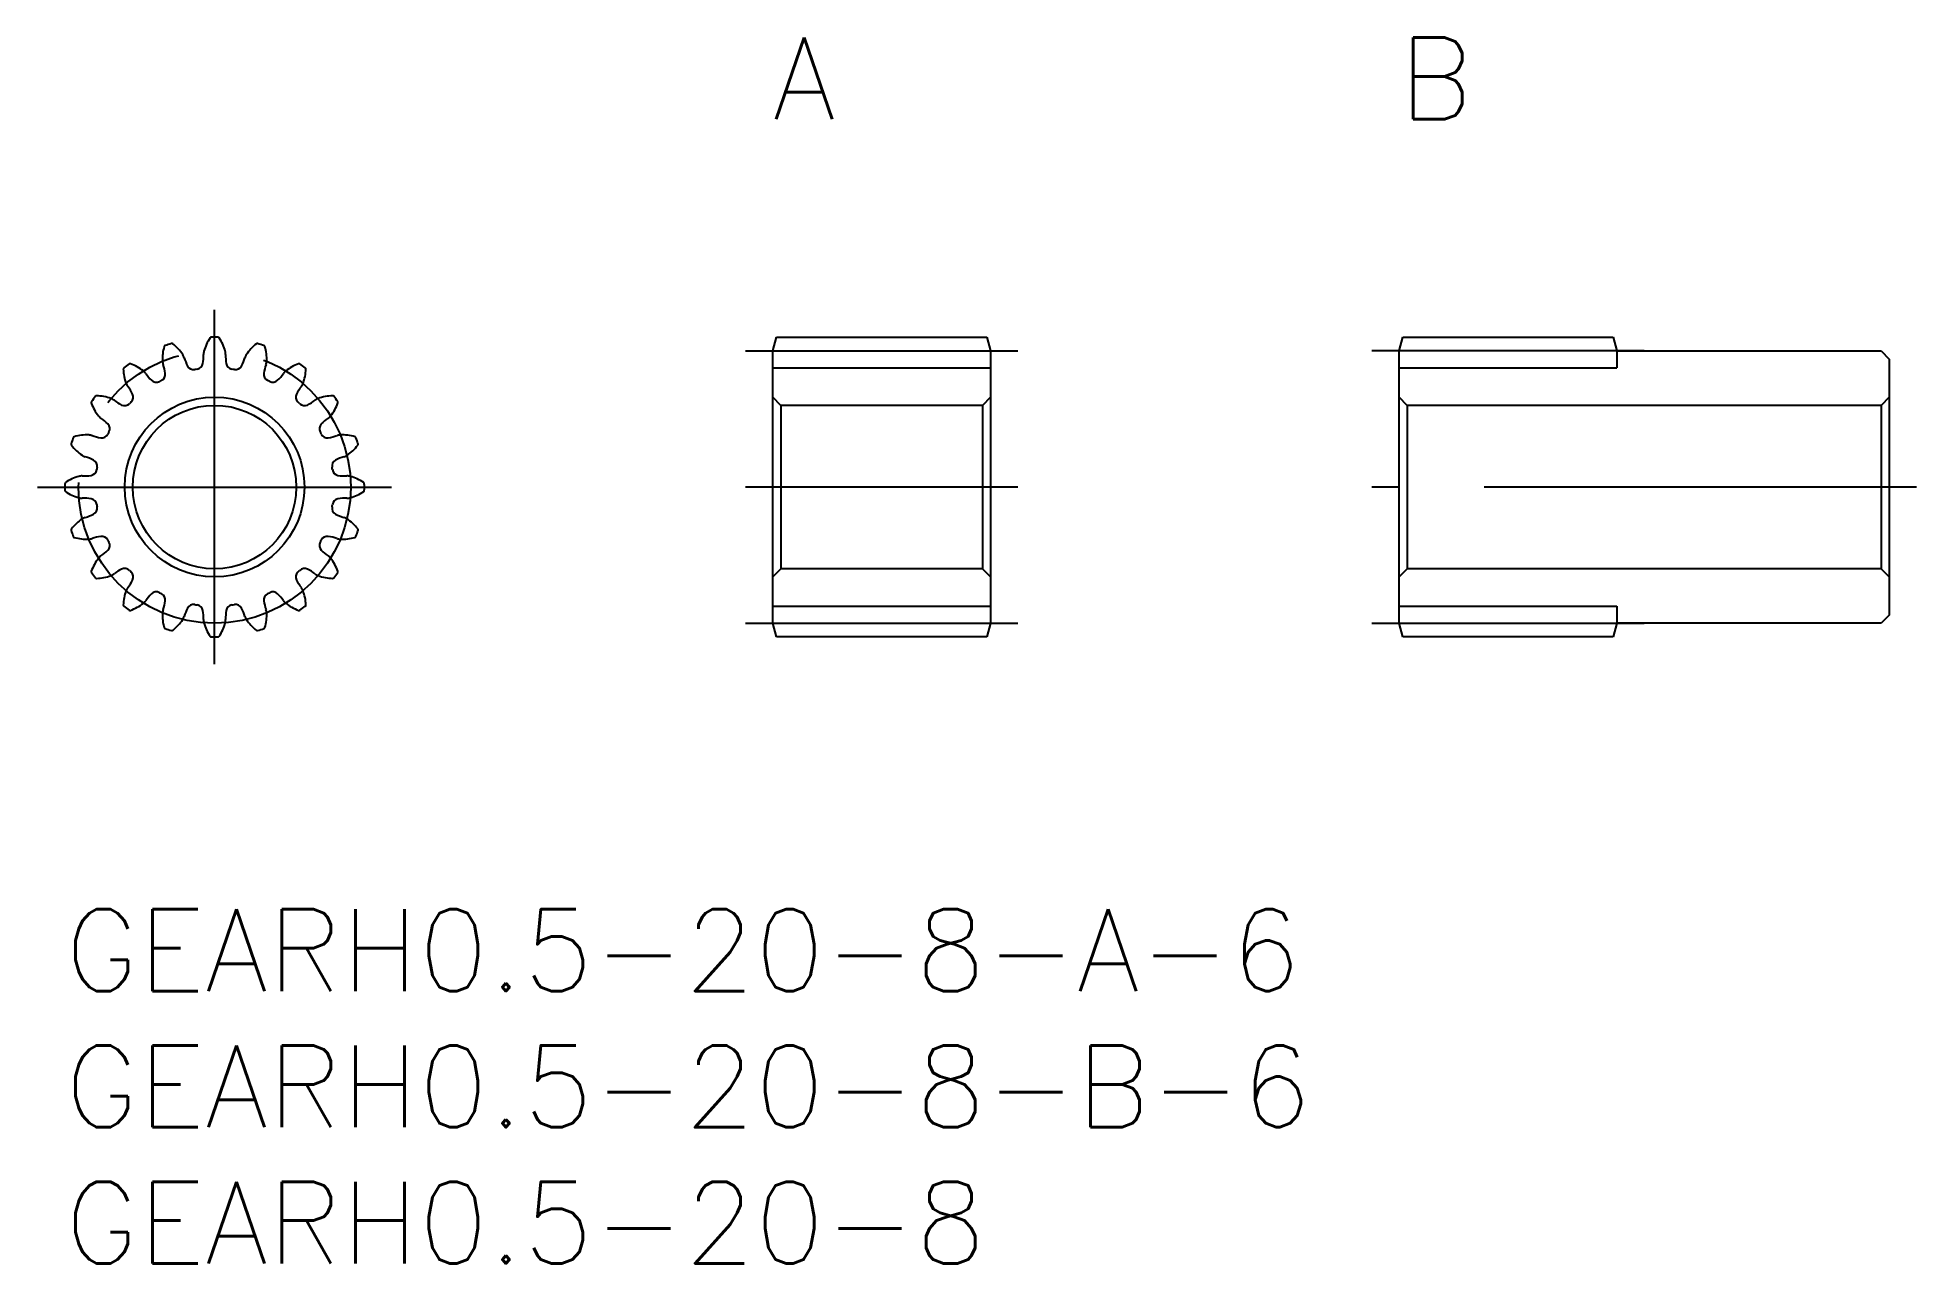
# Model space of a CAD drawing. Extents: x -1 to 68, y -13 to 32.
import ezdxf

# ---------------------------------------------------------------- set-up
doc = ezdxf.new("R2010")
doc.units = 0
doc.header["$LTSCALE"] = 0.5
doc.linetypes.add('CENTER', pattern=[50.8, 31.75, -6.35, 6.35, -6.35])
for name, color, linetype in [('MSM_CENTER', 1, 'CENTER'), ('MSM_CONTINUOUS', 7, 'CONTINUOUS'), ('MSM_PART_NUMBER', 7, 'CONTINUOUS')]:
    doc.layers.add(name, color=color, linetype=linetype)
doc.styles.get("Standard").update_dxf_attribs({"font": 'txt.shx', "height": 1, "bigfont": 'bigfont.shx'})

# ---------------------------------------------------------------- blocks, each defined once
blk = doc.blocks.new('*U23')
at = {"layer": 'MSM_PART_NUMBER'}
blk.add_text('GEARH0.5-20-8-A-6', height=3, dxfattribs=at).set_placement((0, -3))
blk = doc.blocks.new('*U24')
at = {"layer": 'MSM_PART_NUMBER'}
blk.add_text('GEARH0.5-20-8-B-6', height=3, dxfattribs=at).set_placement((0, -8))
blk = doc.blocks.new('*U25')
at = {"layer": 'MSM_PART_NUMBER'}
blk.add_text('GEARH0.5-20-8', height=3, dxfattribs=at).set_placement((0, -13))

msp = doc.modelspace()

# ---------------------------------------------------------------- linework, layer by layer
at = {"layer": 'MSM_CENTER'}
for p, q in [((5.499, 9), (5.499, 22)), ((24.999, 20.5), (34.999, 20.5)), ((57.999, 20.5), (47.999, 20.5)), ((-1.001, 15.5), (11.999, 15.5)), ((34.999, 15.5), (24.999, 15.5)), ((67.999, 15.5), (47.999, 15.5)), ((24.999, 10.5), (34.999, 10.5)), ((47.999, 10.5), (57.999, 10.5))]:
    msp.add_line(p, q, dxfattribs=at)
msp.add_circle((5.499, 15.5), 5, dxfattribs=at)
at = {"layer": 'MSM_CONTINUOUS'}
for p, q in [((25.999, 20.5), (26.133, 21)), ((26.133, 21), (33.865, 21)), ((33.865, 21), (33.999, 20.5)), ((48.999, 20.5), (49.133, 21)), ((49.133, 21), (56.865, 21)), ((56.865, 21), (56.999, 20.5)), ((25.999, 10.5), (25.999, 20.5)), ((33.999, 20.5), (33.999, 10.5)), ((48.999, 10.5), (48.999, 20.5)), ((56.999, 20.5), (56.999, 19.875)), ((56.999, 20.5), (66.699, 20.5)), ((66.699, 20.5), (66.999, 20.2)), ((66.999, 20.2), (66.999, 10.8)), ((25.999, 19.875), (33.999, 19.875)), ((48.999, 19.875), (56.999, 19.875)), ((26.299, 18.5), (25.999, 18.8)), ((33.999, 18.8), (33.699, 18.5)), ((49.299, 18.5), (48.999, 18.8)), ((66.999, 18.8), (66.699, 18.5)), ((26.299, 18.5), (26.299, 12.5)), ((33.699, 18.5), (26.299, 18.5)), ((33.699, 18.5), (33.699, 12.5)), ((49.299, 18.5), (49.299, 12.5)), ((66.699, 18.5), (49.299, 18.5)), ((66.699, 18.5), (66.699, 12.5)), ((26.299, 12.5), (25.999, 12.2)), ((33.699, 12.5), (26.299, 12.5)), ((33.999, 12.2), (33.699, 12.5)), ((49.299, 12.5), (48.999, 12.2)), ((66.699, 12.5), (49.299, 12.5)), ((66.999, 12.2), (66.699, 12.5)), ((25.999, 11.125), (33.999, 11.125)), ((48.999, 11.125), (56.999, 11.125)), ((56.999, 11.125), (56.999, 10.5)), ((26.133, 10), (25.999, 10.5)), ((33.999, 10.5), (33.865, 10)), ((49.133, 10), (48.999, 10.5)), ((56.999, 10.5), (56.865, 10)), ((66.699, 10.5), (56.999, 10.5)), ((66.999, 10.8), (66.699, 10.5)), ((33.865, 10), (26.133, 10)), ((56.865, 10), (49.133, 10))]:
    msp.add_line(p, q, dxfattribs=at)
for radius in [3.3, 3]:
    msp.add_circle((5.499, 15.5), radius, dxfattribs=at)
for centre, radius, start, end in [((5.499, 15.5), 5.5, 106.7082, 109.2918), ((3.932, 20.72), 0.05, 52.23103, 106.7082), ((2.942, 19.442), 1.667, 33.5, 52.23103), ((6.712, 20.039), 1.667, 145.76897, 164.5), ((5.376, 20.949), 0.05, 91.2918, 145.76897), ((5.499, 15.5), 5.5, 88.7082, 91.2918), ((5.621, 20.949), 0.05, 34.23103, 88.7082), ((4.285, 20.039), 1.667, 15.5, 34.23103), ((8.056, 19.442), 1.667, 127.76897, 146.5), ((7.065, 20.72), 0.05, 73.29181, 127.76897), ((5.499, 15.5), 5.5, 70.7082, 73.2918), ((5.499, 15.5), 5.5, 124.7082, 127.2918), ((2.395, 19.98), 0.05, 70.23103, 124.7082), ((1.849, 18.459), 1.667, 51.5, 70.23103), ((5.25, 20.192), 1.667, 163.76897, 182.5), ((3.992, 20.137), 0.407, 182.49985, 200.18308), ((3.698, 20.644), 0.05, 109.2918, 163.76897), ((3.992, 20.137), 0.407, 15.81692, 33.50015), ((5.864, 20.667), 1.538, 195.81679, 208.11589), ((4.823, 20.075), 0.25, 278.40107, 349.88412), ((3.554, 20.302), 1.538, 349.88411, 2.18321), ((5.499, 20.376), 0.407, 164.49985, 182.18308), ((5.499, 20.376), 0.407, 357.81692, 15.50015), ((7.443, 20.302), 1.538, 177.81679, 190.11589), ((6.174, 20.075), 0.25, 190.11588, 261.59894), ((5.133, 20.667), 1.538, 331.88411, 344.18321), ((7.005, 20.137), 0.407, 146.49985, 164.18308), ((7.299, 20.644), 0.05, 16.23103, 70.7082), ((5.747, 20.192), 1.667, 357.5, 16.23103), ((7.005, 20.137), 0.407, 339.81692, 357.50015), ((9.149, 18.459), 1.667, 109.76897, 128.5), ((8.602, 19.98), 0.05, 55.2918, 109.76901), ((5.499, 15.5), 5.5, 52.7082, 55.2918), ((2.197, 19.836), 0.05, 127.2918, 181.76897), ((3.812, 19.886), 1.667, 181.76897, 200.5), ((2.633, 19.445), 0.407, 33.81692, 51.50015), ((4.249, 20.527), 1.538, 213.81679, 226.11589), ((3.356, 19.599), 0.25, 226.11588, 297.59894), ((5.499, 15.5), 4.375, 116.40107, 117.59893), ((3.442, 19.643), 0.25, 296.40107, 7.88412), ((2.166, 19.466), 1.538, 7.88411, 20.18321), ((4.727, 20.06), 0.25, 208.11588, 279.59894), ((5.499, 15.5), 4.375, 98.40107, 99.59893), ((5.499, 15.5), 4.375, 80.40107, 81.59893), ((6.27, 20.06), 0.25, 260.40107, 331.88412), ((7.555, 19.643), 0.25, 172.11588, 243.59892), ((8.831, 19.466), 1.538, 159.81679, 172.11589), ((5.499, 15.5), 4.375, 62.40107, 63.59893), ((7.641, 19.599), 0.25, 242.40107, 313.88412), ((6.748, 20.527), 1.538, 313.88411, 326.18321), ((8.365, 19.445), 0.407, 128.49985, 146.18308), ((7.185, 19.886), 1.667, 339.5, 358.23103), ((8.801, 19.836), 0.05, 358.23103, 52.7082), ((1.018, 18.603), 0.05, 145.2918, 199.76897), ((5.499, 15.5), 5.5, 142.7082, 145.2918), ((1.163, 18.802), 0.05, 88.23103, 142.7082), ((1.113, 17.186), 1.667, 69.5, 88.23103), ((1.554, 18.366), 0.407, 51.81692, 69.50015), ((2.757, 19.895), 1.538, 231.81679, 244.11589), ((2.633, 19.445), 0.407, 200.49985, 218.18308), ((1.103, 18.242), 1.538, 25.88411, 38.18321), ((2.263, 18.804), 0.25, 314.40107, 25.88412), ((8.735, 18.804), 0.25, 154.11588, 225.59892), ((9.894, 18.242), 1.538, 141.81679, 154.11589), ((8.365, 19.445), 0.407, 321.81692, 339.50015), ((8.24, 19.895), 1.538, 295.88411, 308.18321), ((9.443, 18.366), 0.407, 110.49985, 128.18308), ((9.884, 17.186), 1.667, 91.76897, 110.5), ((9.834, 18.802), 0.05, 37.2918, 91.76897), ((5.499, 15.5), 5.5, 34.7082, 37.2918), ((9.979, 18.603), 0.05, 340.23103, 34.7082), ((2.54, 19.15), 1.667, 199.76897, 218.5), ((1.554, 18.366), 0.407, 218.49985, 236.18308), ((0.471, 16.75), 1.538, 43.88411, 56.18321), ((2.194, 18.736), 0.25, 244.11588, 315.59894), ((5.499, 15.5), 4.375, 134.40107, 135.59893), ((5.499, 15.5), 4.375, 44.40107, 45.59893), ((8.803, 18.736), 0.25, 224.40107, 295.88412), ((10.526, 16.75), 1.538, 123.81679, 136.11589), ((9.443, 18.366), 0.407, 303.81692, 321.50015), ((8.457, 19.15), 1.667, 321.5, 340.23103), ((5.499, 15.5), 5.5, 160.7082, 163.2918), ((0.355, 17.301), 0.05, 106.23103, 160.7082), ((0.807, 15.748), 1.667, 87.5, 106.23103), ((0.861, 17.007), 0.407, 69.81692, 87.50015), ((1.533, 18.833), 1.538, 249.81679, 262.11589), ((1.356, 17.557), 0.25, 262.11588, 333.59894), ((1.4, 17.643), 0.25, 332.40107, 43.88412), ((5.499, 15.5), 4.375, 152.40107, 153.59893), ((9.597, 17.643), 0.25, 136.11588, 207.59892), ((5.499, 15.5), 4.375, 26.40107, 27.59893), ((9.641, 17.557), 0.25, 206.40107, 277.88412), ((9.464, 18.833), 1.538, 277.88411, 290.18321), ((10.136, 17.007), 0.407, 92.49985, 110.18308), ((10.191, 15.748), 1.667, 73.76897, 92.5), ((10.643, 17.301), 0.05, 19.2918, 73.76897), ((5.499, 15.5), 5.5, 16.7082, 19.2918), ((0.279, 17.067), 0.05, 163.2918, 217.76897), ((1.557, 18.057), 1.667, 217.76897, 236.5), ((0.861, 17.007), 0.407, 236.49985, 254.18308), ((0.331, 15.135), 1.538, 61.88411, 74.18321), ((10.666, 15.135), 1.538, 105.81679, 118.11589), ((10.136, 17.007), 0.407, 285.81692, 303.50015), ((9.441, 18.057), 1.667, 303.5, 322.23103), ((10.719, 17.067), 0.05, 322.23103, 16.7082), ((0.959, 14.286), 1.667, 105.5, 124.23103), ((0.623, 15.5), 0.407, 87.81692, 105.50015), ((0.697, 17.444), 1.538, 267.81679, 280.11589), ((0.923, 16.176), 0.25, 280.11588, 351.59892), ((0.938, 16.271), 0.25, 350.40109, 61.88412), ((5.499, 15.5), 4.375, 170.40107, 171.59893), ((10.059, 16.271), 0.25, 118.11588, 189.59892), ((5.499, 15.5), 4.375, 8.40107, 9.59893), ((10.074, 16.176), 0.25, 188.40107, 259.88412), ((10.3, 17.444), 1.538, 259.88411, 272.18321), ((10.374, 15.5), 0.407, 74.49985, 92.18308), ((10.038, 14.286), 1.667, 55.76897, 74.5), ((5.499, 15.5), 5.5, 178.7082, 181.2918), ((0.05, 15.623), 0.05, 124.23103, 178.7082), ((0.05, 15.377), 0.05, 181.2918, 235.76897), ((0.959, 16.714), 1.667, 235.76897, 254.5), ((10.038, 16.714), 1.667, 285.5, 304.23103), ((10.947, 15.623), 0.05, 1.2918, 55.76897), ((10.947, 15.377), 0.05, 304.23103, 358.7082), ((5.499, 15.5), 5.5, 358.7082, 1.2918), ((0.623, 15.5), 0.407, 254.49985, 272.18308), ((0.697, 13.556), 1.538, 79.88411, 92.18321), ((0.331, 15.865), 1.538, 285.81679, 298.11589), ((0.923, 14.824), 0.25, 8.40109, 79.88412), ((0.938, 14.729), 0.25, 298.11588, 9.59892), ((5.499, 15.5), 4.375, 188.40107, 189.59893), ((10.059, 14.729), 0.25, 170.40107, 241.88412), ((5.499, 15.5), 4.375, 350.40107, 351.59893), ((10.074, 14.824), 0.25, 100.11588, 171.59892), ((10.666, 15.865), 1.538, 241.88411, 254.18321), ((10.3, 13.556), 1.538, 87.81679, 100.11589), ((10.374, 15.5), 0.407, 267.81692, 285.50015), ((0.279, 13.933), 0.05, 142.23103, 196.7082), ((5.499, 15.5), 5.5, 196.7082, 199.2918), ((1.557, 12.943), 1.667, 123.5, 142.23103), ((0.861, 13.993), 0.407, 105.81692, 123.50015), ((10.136, 13.993), 0.407, 56.49985, 74.18308), ((9.441, 12.943), 1.667, 37.76897, 56.5), ((5.499, 15.5), 5.5, 340.7082, 343.2918), ((10.719, 13.933), 0.05, 343.2918, 37.76897), ((0.355, 13.699), 0.05, 199.2918, 253.76897), ((0.807, 15.252), 1.667, 253.76897, 272.5), ((0.861, 13.993), 0.407, 272.49985, 290.18308), ((1.533, 12.167), 1.538, 97.88411, 110.18321), ((1.356, 13.443), 0.25, 26.40109, 97.88412), ((0.471, 14.25), 1.538, 303.81679, 316.11589), ((5.499, 15.5), 4.375, 206.40107, 207.59893), ((1.4, 13.357), 0.25, 316.11588, 27.59892), ((9.597, 13.357), 0.25, 152.40107, 223.88412), ((5.499, 15.5), 4.375, 332.40107, 333.59893), ((9.641, 13.443), 0.25, 82.11588, 153.59892), ((10.526, 14.25), 1.538, 223.88411, 236.18321), ((9.464, 12.167), 1.538, 69.81679, 82.11589), ((10.136, 13.993), 0.407, 249.81692, 267.50015), ((10.191, 15.252), 1.667, 267.5, 286.23103), ((10.643, 13.699), 0.05, 286.23103, 340.7082), ((2.54, 11.85), 1.667, 141.5, 160.23103), ((1.554, 12.634), 0.407, 123.81692, 141.50015), ((2.757, 11.105), 1.538, 115.88411, 128.18321), ((2.194, 12.264), 0.25, 44.40109, 115.88412), ((5.499, 15.5), 4.375, 224.40107, 225.59893), ((5.499, 15.5), 4.375, 314.40107, 315.59893), ((8.803, 12.264), 0.25, 64.11588, 135.59892), ((8.24, 11.105), 1.538, 51.81679, 64.11589), ((9.443, 12.634), 0.407, 38.49985, 56.18308), ((8.457, 11.85), 1.667, 19.76897, 38.5), ((1.018, 12.397), 0.05, 160.23103, 214.7082), ((5.499, 15.5), 5.5, 214.7082, 217.2918), ((1.163, 12.198), 0.05, 217.2918, 271.76897), ((1.113, 13.814), 1.667, 271.76897, 290.5), ((1.554, 12.634), 0.407, 290.49985, 308.18308), ((2.633, 11.555), 0.407, 141.81692, 159.50015), ((1.103, 12.758), 1.538, 321.81679, 334.11589), ((2.263, 12.196), 0.25, 334.11588, 45.59892), ((8.735, 12.196), 0.25, 134.40107, 205.88412), ((9.894, 12.758), 1.538, 205.88411, 218.18321), ((8.365, 11.555), 0.407, 20.49985, 38.18308), ((9.443, 12.634), 0.407, 231.81692, 249.50015), ((9.884, 13.814), 1.667, 249.5, 268.23103), ((9.834, 12.198), 0.05, 268.23103, 322.7082), ((5.499, 15.5), 5.5, 322.7082, 325.2918), ((9.979, 12.397), 0.05, 325.2918, 19.76897), ((3.812, 11.114), 1.667, 159.5, 178.23103), ((2.197, 11.164), 0.05, 178.23103, 232.7082), ((5.499, 15.5), 5.5, 232.7082, 235.2918), ((1.849, 12.541), 1.667, 289.76897, 308.5), ((2.633, 11.555), 0.407, 308.49985, 326.18308), ((4.249, 10.473), 1.538, 133.88411, 146.18321), ((3.356, 11.401), 0.25, 62.40109, 133.88412), ((5.499, 15.5), 4.375, 242.40107, 243.59893), ((3.442, 11.357), 0.25, 352.11588, 63.59892), ((2.166, 11.534), 1.538, 339.81679, 352.11589), ((5.864, 10.333), 1.538, 151.88411, 164.18321), ((4.727, 10.94), 0.25, 80.40107, 151.88412), ((5.499, 15.5), 4.375, 260.40107, 261.59893), ((4.823, 10.925), 0.25, 10.11588, 81.59892), ((6.174, 10.925), 0.25, 98.40107, 169.88412), ((5.499, 15.5), 4.375, 278.40107, 279.59893), ((6.27, 10.94), 0.25, 28.11588, 99.59892), ((5.133, 10.333), 1.538, 15.81679, 28.11589), ((7.555, 11.357), 0.25, 116.40107, 187.88412), ((8.831, 11.534), 1.538, 187.88411, 200.18321), ((5.499, 15.5), 4.375, 296.40107, 297.59893), ((7.641, 11.401), 0.25, 46.11588, 117.59892), ((6.748, 10.473), 1.538, 33.81679, 46.11589), ((8.365, 11.555), 0.407, 213.81692, 231.50015), ((9.149, 12.541), 1.667, 231.5, 250.23103), ((5.499, 15.5), 5.5, 304.7082, 307.2918), ((7.185, 11.114), 1.667, 1.76897, 20.5), ((8.801, 11.164), 0.05, 307.2918, 1.76897), ((2.395, 11.02), 0.05, 235.2918, 289.76897), ((5.25, 10.808), 1.667, 177.5, 196.23103), ((3.992, 10.863), 0.407, 159.81692, 177.50015), ((2.942, 11.558), 1.667, 307.76897, 326.5), ((3.992, 10.863), 0.407, 326.49985, 344.18308), ((3.554, 10.698), 1.538, 357.81679, 10.11589), ((5.499, 10.624), 0.407, 177.81692, 195.50015), ((6.712, 10.961), 1.667, 195.5, 214.23103), ((4.285, 10.961), 1.667, 325.76897, 344.5), ((5.499, 10.624), 0.407, 344.49985, 2.18308), ((7.443, 10.698), 1.538, 169.88411, 182.18321), ((7.005, 10.863), 0.407, 195.81692, 213.50015), ((8.056, 11.558), 1.667, 213.5, 232.23103), ((5.747, 10.808), 1.667, 343.76897, 2.5), ((7.005, 10.863), 0.407, 2.49985, 20.18308), ((8.602, 11.02), 0.05, 250.23103, 304.7082), ((3.698, 10.356), 0.05, 196.23103, 250.7082), ((5.499, 15.5), 5.5, 250.7082, 253.2918), ((3.932, 10.28), 0.05, 253.2918, 307.76897), ((5.376, 10.051), 0.05, 214.23103, 268.7082), ((5.499, 15.5), 5.5, 268.7082, 271.2918), ((5.621, 10.051), 0.05, 271.2918, 325.76897), ((7.065, 10.28), 0.05, 232.23103, 286.7082), ((5.499, 15.5), 5.5, 286.7082, 289.2918), ((7.299, 10.356), 0.05, 289.2918, 343.76897)]:
    msp.add_arc(centre, radius, start, end, dxfattribs=at)

# ---------------------------------------------------------------- block references
for name in ['*U23', '*U24', '*U25']:
    msp.add_blockref(name, (0, 0), dxfattribs=at)

# ---------------------------------------------------------------- texts
at = {"layer": 'MSM_PART_NUMBER'}
for s, p in [('A', (25.999, 29)), ('B', (48.999, 29))]:
    msp.add_text(s, height=3, dxfattribs=at).set_placement(p)

doc.saveas('drawing.dxf')
